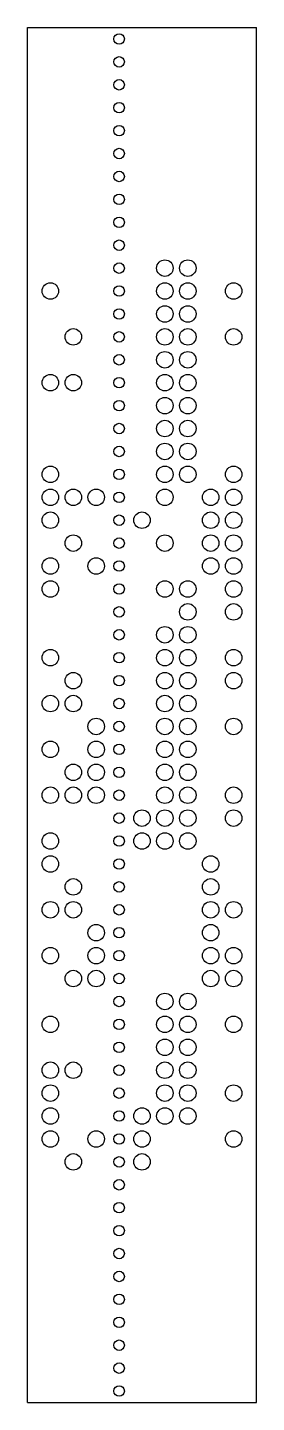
# Model space of a CAD drawing. Extents: x 0 to 25, y 0 to 152.
import ezdxf

# ---------------------------------------------------------------- set-up
doc = ezdxf.new("R2010")
doc.units = 0
doc.layers.add('JA', color=7, linetype='CONTINUOUS')

msp = doc.modelspace()

# ---------------------------------------------------------------- linework, layer by layer
at = {"layer": 'JA'}
for p, q in [((0, 0), (0, 152.4)), ((0, 152.4), (25.4, 152.4)), ((0, 152.4, 7), (25.4, 152.4)), ((25.4, 0), (25.4, 152.4)), ((0, 0), (25.4, 0))]:
    msp.add_line(p, q, dxfattribs=at)
for centre, radius in [((10.16, 151.13), 0.585), ((10.16, 148.59), 0.585), ((10.16, 146.05), 0.585), ((10.16, 143.51), 0.585), ((10.16, 140.97), 0.585), ((10.16, 138.43), 0.585), ((10.16, 135.89), 0.585), ((10.16, 133.35), 0.585), ((10.16, 130.81), 0.585), ((10.16, 128.2701), 0.585), ((15.24, 125.73), 0.915), ((17.78, 125.73), 0.915), ((10.16, 125.73), 0.585), ((2.54, 123.19), 0.915), ((10.16, 123.19), 0.585), ((15.24, 123.19), 0.915), ((17.78, 123.19), 0.915), ((22.86, 123.19), 0.915), ((10.16, 120.65), 0.585), ((15.24, 120.65), 0.915), ((17.78, 120.65), 0.915), ((5.08, 118.11), 0.915), ((15.24, 118.11), 0.915), ((17.78, 118.11), 0.915), ((22.86, 118.11), 0.915), ((10.16, 118.11), 0.585), ((10.16, 115.57), 0.585), ((15.24, 115.57), 0.915), ((17.78, 115.57), 0.915), ((2.54, 113.03), 0.915), ((5.08, 113.03), 0.915), ((10.16, 113.03), 0.585), ((15.24, 113.03), 0.915), ((17.78, 113.03), 0.915), ((15.24, 110.49), 0.915), ((17.78, 110.49), 0.915), ((10.16, 110.49), 0.585), ((10.16, 107.95), 0.585), ((15.24, 107.95), 0.915), ((17.78, 107.95), 0.915), ((10.16, 105.41), 0.585), ((15.24, 105.41), 0.915), ((17.78, 105.41), 0.915), ((2.54, 102.87), 0.915), ((15.24, 102.87), 0.915), ((17.78, 102.87), 0.915), ((22.86, 102.87), 0.915), ((10.16, 102.87), 0.585), ((2.54, 100.33), 0.915), ((5.08, 100.33), 0.915), ((7.62, 100.33), 0.915), ((10.16, 100.33), 0.585), ((15.24, 100.33), 0.915), ((20.32, 100.33), 0.915), ((22.86, 100.33), 0.915), ((2.54, 97.79004), 0.915), ((10.16, 97.79004), 0.585), ((12.7, 97.79004), 0.915), ((20.32, 97.79004), 0.915), ((22.86, 97.79004), 0.915), ((5.08, 95.25004), 0.915), ((15.24, 95.25004), 0.915), ((20.32, 95.25004), 0.915), ((22.86, 95.25004), 0.915), ((10.16, 95.25004), 0.585), ((2.54, 92.71004), 0.915), ((7.62, 92.71004), 0.915), ((10.16, 92.71004), 0.585), ((20.32, 92.71004), 0.915), ((22.86, 92.71004), 0.915), ((2.54, 90.17004), 0.915), ((10.16, 90.17004), 0.585), ((15.24, 90.17004), 0.915), ((17.78, 90.17004), 0.915), ((22.86, 90.17004), 0.915), ((17.78, 87.63004), 0.915), ((22.86, 87.63004), 0.915), ((10.16, 87.63004), 0.585), ((10.16, 85.09003), 0.585), ((15.24, 85.09003), 0.915), ((17.78, 85.09003), 0.915), ((2.54, 82.55003), 0.915), ((10.16, 82.55003), 0.585), ((15.24, 82.55003), 0.915), ((17.78, 82.55003), 0.915), ((22.86, 82.55003), 0.915), ((5.08, 80.01003), 0.915), ((15.24, 80.01003), 0.915), ((17.78, 80.01003), 0.915), ((22.86, 80.01003), 0.915), ((10.16, 80.01003), 0.585), ((2.54, 77.47003), 0.915), ((5.08, 77.47003), 0.915), ((10.16, 77.47003), 0.585), ((15.24, 77.47003), 0.915), ((17.78, 77.47003), 0.915), ((7.62, 74.93003), 0.915), ((10.16, 74.93003), 0.585), ((15.24, 74.93003), 0.915), ((17.78, 74.93003), 0.915), ((22.86, 74.93003), 0.915), ((2.54, 72.39003), 0.915), ((7.62, 72.39003), 0.915), ((15.24, 72.39003), 0.915), ((17.78, 72.39003), 0.915), ((10.16, 72.39003), 0.585), ((5.08, 69.85003), 0.915), ((7.62, 69.85003), 0.915), ((10.16, 69.85003), 0.585), ((15.24, 69.85003), 0.915), ((17.78, 69.85003), 0.915), ((2.54, 67.31003), 0.915), ((5.08, 67.31003), 0.915), ((7.62, 67.31003), 0.915), ((10.16, 67.31003), 0.585), ((15.24, 67.31003), 0.915), ((17.78, 67.31003), 0.915), ((22.86, 67.31003), 0.915), ((12.7, 64.77003), 0.915), ((15.24, 64.77003), 0.915), ((17.78, 64.77003), 0.915), ((22.86, 64.77003), 0.915), ((10.16, 64.77003), 0.585), ((2.54, 62.23003), 0.915), ((10.16, 62.23003), 0.585), ((12.7, 62.23003), 0.915), ((15.24, 62.23003), 0.915), ((17.78, 62.23003), 0.915), ((2.54, 59.69003), 0.915), ((10.16, 59.69003), 0.585), ((20.32, 59.69003), 0.915), ((5.08, 57.15002), 0.915), ((20.32, 57.15002), 0.915), ((10.16, 57.15002), 0.585), ((2.54, 54.61002), 0.915), ((5.08, 54.61002), 0.915), ((10.16, 54.61002), 0.585), ((20.32, 54.61002), 0.915), ((22.86, 54.61002), 0.915), ((7.62, 52.07002), 0.915), ((10.16, 52.07002), 0.585), ((20.32, 52.07002), 0.915), ((2.54, 49.53002), 0.915), ((7.62, 49.53002), 0.915), ((20.32, 49.53002), 0.915), ((22.86, 49.53002), 0.915), ((10.16, 49.53002), 0.585), ((5.08, 46.99002), 0.915), ((7.62, 46.99002), 0.915), ((10.16, 46.99002), 0.585), ((20.32, 46.99002), 0.915), ((22.86, 46.99002), 0.915), ((10.16, 44.45002), 0.585), ((15.24, 44.45002), 0.915), ((17.78, 44.45002), 0.915), ((2.54, 41.91002), 0.915), ((15.24, 41.91002), 0.915), ((17.78, 41.91002), 0.915), ((22.86, 41.91002), 0.915), ((10.16, 41.91002), 0.585), ((10.16, 39.37002), 0.585), ((15.24, 39.37002), 0.915), ((17.78, 39.37002), 0.915), ((2.54, 36.83002), 0.915), ((5.08, 36.83002), 0.915), ((10.16, 36.83002), 0.585), ((15.24, 36.83002), 0.915), ((17.78, 36.83002), 0.915), ((2.54, 34.29002), 0.915), ((15.24, 34.29002), 0.915), ((17.78, 34.29002), 0.915), ((22.86, 34.29002), 0.915), ((10.16, 34.29002), 0.585), ((2.54, 31.75002), 0.915), ((10.16, 31.75002), 0.585), ((12.7, 31.75002), 0.915), ((15.24, 31.75002), 0.915), ((17.78, 31.75002), 0.915), ((2.54, 29.21001), 0.915), ((7.62, 29.21001), 0.915), ((10.16, 29.21001), 0.585), ((12.7, 29.21001), 0.915), ((22.86, 29.21001), 0.915), ((5.08, 26.67001), 0.915), ((12.7, 26.67001), 0.915), ((10.16, 26.67001), 0.585), ((10.16, 24.13001), 0.585), ((10.16, 21.59001), 0.585), ((10.16, 19.05001), 0.585), ((10.16, 16.51001), 0.585), ((10.16, 13.97001), 0.585), ((10.16, 11.43001), 0.585), ((10.16, 8.89001), 0.585), ((10.16, 6.35001), 0.585), ((10.16, 3.81001), 0.585), ((10.16, 1.27001), 0.585)]:
    msp.add_circle(centre, radius, dxfattribs=at)

doc.saveas('drawing.dxf')
